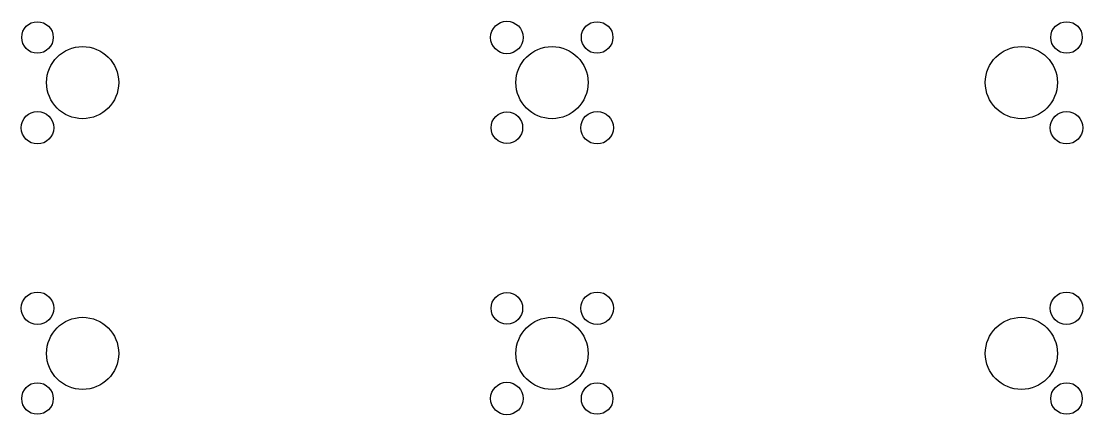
# Model space of a CAD drawing. Extents: x -588 to 588, y -218 to 218.
import ezdxf

# ---------------------------------------------------------------- set-up
doc = ezdxf.new("R2010")
doc.units = 0

msp = doc.modelspace()

# ---------------------------------------------------------------- linework, layer by layer
for centre, radius in [((-570, 200), 17.5), ((-50, 200), 18), ((50, 200), 17.5), ((570, 200), 17.5), ((-520, 150), 40), ((0, 150), 40), ((520, 150), 40), ((-570, 100), 18), ((50, 100), 18), ((570, 100), 18), ((-50, 100), 17.5), ((-570, -100), 18), ((50, -100), 18), ((570, -100), 18), ((-50, -100), 17.5), ((-520, -150), 40), ((0, -150), 40), ((520, -150), 40), ((-570, -200), 17.5), ((-50, -200), 18), ((50, -200), 17.5), ((570, -200), 17.5)]:
    msp.add_circle(centre, radius)

doc.saveas('drawing.dxf')
